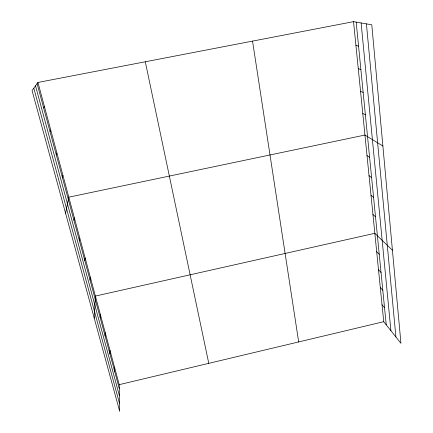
<?xml version="1.0" encoding="UTF-8"?>
<svg xmlns="http://www.w3.org/2000/svg" width="433" height="433" viewBox="0 0 433 433"><rect width="100%" height="100%" fill="white"/><g stroke="black" fill="none" stroke-linecap="round" stroke-linejoin="round"><path stroke-width="0.65" d="M109.971 353.978L109.993 350.357M105.159 336.138L105.23 332.652M100.245 317.909L100.364 314.564M94.226 318.147L95.39 296.075L374.837 233.3L392.422 250.242M90.086 280.211L90.308 277.174M84.836 260.72L85.112 257.851M79.461 240.78L79.796 238.085M73.962 220.381L74.357 217.864M65.578 213.285L68.793 197.172L364.949 135.047L382.886 146.029M62.39 177.46L62.926 175.343M56.306 154.873L56.912 152.979M50.066 131.719L50.748 130.057M43.663 107.979L44.426 106.556M37.942 82.454L32.058 90.573L119.687 411.35L119.216 384.656L37.942 82.454L353.539 21.65L371.785 24.784L400.942 343.326L383.735 321.692L353.539 21.65M119.216 384.656L383.735 321.692M355.931 45.422L358.556 46.125M358.264 68.63L360.884 69.567M360.548 91.293L363.157 92.456M362.773 113.424L365.376 114.805M367.016 155.566L369.603 157.347M369.035 175.636L371.611 177.595M371.011 195.272L373.582 197.405M372.948 214.492L375.508 216.792M376.694 251.719L379.232 254.328M378.507 269.754L381.04 272.509M380.288 287.42L382.81 290.31M382.025 304.729L384.542 307.749M33.796 88.175L119.546 403.545M35.506 85.815L119.411 395.789M37.097 83.623L119.281 388.531M145.293 61.773L208.771 363.341M252.547 41.108L298.678 341.935M356.17 22.099L386.236 324.837M361.111 22.949L390.923 330.725M366.415 23.858L395.919 337.009M114.653 367.687L114.675 371.438"/></g></svg>
